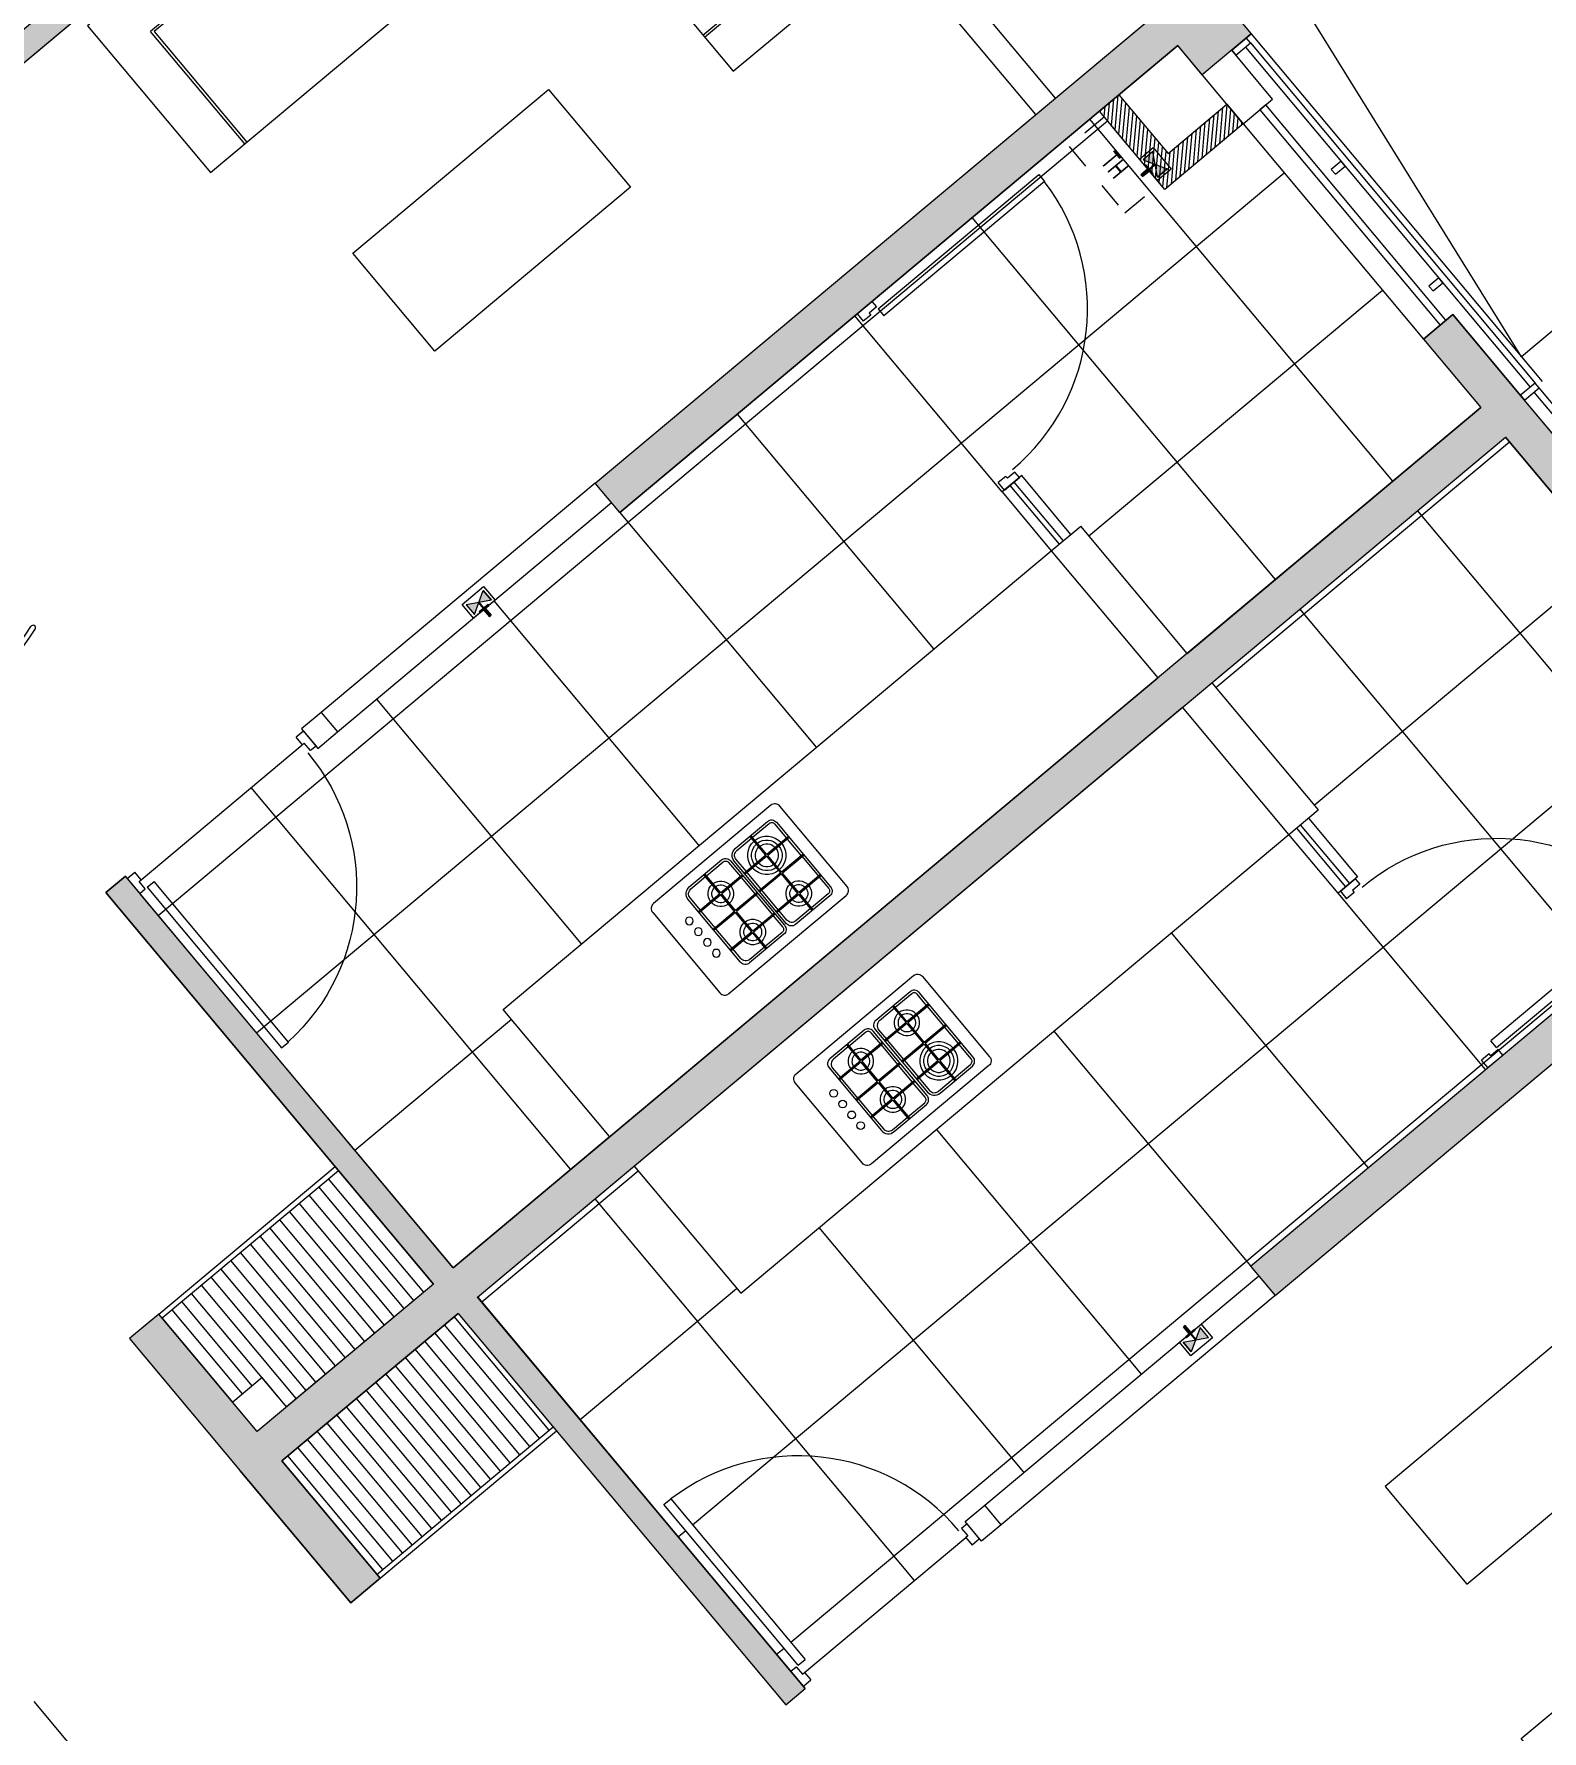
# Model space of a CAD drawing. Header units: millimetres. Extents: x 2471 to 2909, y 1327 to 1568.
# Drawn here: x 2645.33 to 2651.24, y 1367.72 to 1374.37 of the extents above; entities that cross this region are included whole.
import ezdxf
from ezdxf.enums import TextEntityAlignment as Align

# ---------------------------------------------------------------- set-up
doc = ezdxf.new("R2010")
doc.units = ezdxf.units.MM
doc.set_wipeout_variables(frame=1)
for name, pattern in [('CONTINUA', [0]), ('HIDDEN', [0.375, 0.25, -0.125]), ('HIDDEN2', [0.1875, 0.125, -0.0625])]:
    doc.linetypes.add(name, pattern=pattern)
doc.layers.get('0').update_dxf_attribs({"color": 251, "lineweight": 9})
for name, color, linetype, lineweight in [('A-BARANDAS', 251, 'Continuous', 13), ('A-MOBILIARIO', 251, 'Continuous', 13), ('A-MURO BAJO', 251, 'Continuous', 13), ('A-MUROS', 251, 'Continuous', 13), ('A-PLACAS', 251, 'Continuous', 13), ('A-PROYECCIONES', 251, 'HIDDEN', 13), ('A-PUERTAS', 251, 'Continuous', 13), ('A-VIDRIOS', 251, 'Continuous', 13), ('A_50_TextoIndicaciones', 251, 'Continuous', 13), ('CELOSIA', 251, 'Continuous', 13), ('CLOSET', 251, 'Continuous', 13), ('DLP_EQUIPAMIENTO', 251, 'Continuous', 13), ('Gas', 251, 'G_Larga', 13), ('HATCH', 251, 'Continuous', 13)]:
    doc.layers.add(name, color=color, linetype=linetype, lineweight=lineweight)
doc.styles.add('AREAS', font='ARIALN.TTF', dxfattribs={"width": 0.8})
doc.styles.get("Standard").update_dxf_attribs({"font": 'arial.ttf'})
doc.linetypes.add('G_Larga', pattern='A,2,-0.01,["G",Standard,S=0.1,R=0,X=0,Y=-0.05],-0.1', length=2.11)

# ---------------------------------------------------------------- blocks, each defined once
blk = doc.blocks.new('CERCO_TORRE-A_01_PISO-2')
at = {"layer": 'A-MUROS', "color": 3}
blk.add_lwpolyline([(-3.6856, 27.6), (-0.2773, 27.6), (-0.3289, 16), (-0.0789, 16), (-0.0836, 14.95), (-2.0856, 14.95)], dxfattribs=at)
at = {"layer": 'A-PROYECCIONES', "linetype": 'Continuous', "ltscale": 0.5}
blk.add_line((-2.0856, 14.95), (-0.2773, 27.6), dxfattribs=at)
blk = doc.blocks.new('ESTRUCTURAS_PISO-1')
at = {"layer": 'HATCH'}
h = blk.add_hatch(color=256, dxfattribs=at)
h.dxf.hatch_style = 1
h.paths.add_polyline_path([(0.15, 19.45), (0.15, 14.6), (0, 14.6), (0, 19.45)])
h.paths.add_polyline_path([(0.15, 25.95), (-5.75, 25.95), (-5.75, 24.9), (-5.6, 24.9), (-5.6, 25.8), (0, 25.8), (0, 20.55), (-1.4, 20.55), (-1.4, 20.45), (0, 20.45), (0, 19.5), (1.8, 19.5), (1.8, 20.15), (1.7, 20.15), (1.7, 19.65), (0.15, 19.65)])
h.paths.add_polyline_path([(-2.4, 21.4), (-2.3, 21.4), (-2.3, 23.1), (-5.75, 23.1), (-5.75, 21.8), (-5.65, 21.8), (-5.65, 23), (-2.4, 23)], flags=17)
h.paths.add_polyline_path([(-5.75, 20.45), (-2.3, 20.45), (-2.3, 20.6), (-5.75, 20.6)], flags=17)
h.paths.add_polyline_path([(-6.25, 17.5), (-6.25, 17.75), (-5, 17.75), (-5, 17.5)])
h.paths.add_polyline_path([(1.15, 15.1), (1.05, 15.1), (1.05, 13.1), (0.15, 13.1), (0.15, 13.7), (0, 13.7), (0, 13.025), (0, 12.35), (0.15, 12.35), (0.15, 12.95), (1.05, 12.95), (1.05, 10.95), (1.15, 10.95), (1.15, 12.95), (6.4, 12.95), (6.4, 12.6), (6.55, 12.6), (6.55, 13.025), (6.55, 13.45), (6.4, 13.45), (6.4, 13.1), (1.15, 13.1)])
h.paths.add_polyline_path([(0.15, 6.5), (0.15, 11.45), (0, 11.45), (0, 6.6), (-1.45, 6.6), (-1.45, 7.05), (-4.1, 7.05), (-4.1, 6.9), (-1.6, 6.9), (-1.6, 6.45), (0, 6.45), (0, 1.15), (-0.9, 1.15), (-0.9, 1), (0, 1), (0, 0), (4.6, 0), (4.6, 0.15), (0.15, 0.15), (0.15, 6.35), (1.8, 6.35), (1.8, 6.5)])
h.paths.add_polyline_path([(2.7, 5.55), (6.15, 5.55), (6.15, 5.65), (2.7, 5.65)])
h.paths.add_polyline_path([(2.7, 6.45), (2.8, 6.45), (2.8, 8.15), (6.05, 8.15), (6.05, 6.85), (6.15, 6.85), (6.15, 8.25), (2.7, 8.25)])
h.paths.add_polyline_path([(2.8, 3.05), (6.05, 3.05), (6.05, 4.35), (6.15, 4.35), (6.15, 2.9), (2.7, 2.9), (2.7, 4.75), (2.8, 4.75)])
h.paths.add_polyline_path([(-8.4, 9.4), (-8.4, 9.3), (-6.65, 9.3), (-6.65, 8.4), (-7.25, 8.4), (-7.25, 8.25), (-6.5, 8.25), (-6.5, 15.55), (-4, 15.55), (-4, 8.25), (-1.9, 8.25), (-1.9, 8.4), (-3.85, 8.4), (-3.85, 12.1), (-1.2, 12.1), (-1.2, 12.25), (-3.85, 12.25), (-3.85, 13.85), (-1.2, 13.85), (-1.2, 14), (-3.85, 14), (-3.85, 15.7), (-6.65, 15.7), (-6.65, 9.4)])
h.paths.add_polyline_path([(-10.9, 0.4), (-10.75, 0.4), (-10.75, 3.5), (-10.6, 3.5), (-10.6, 0.2), (-10.9, 0.2)])
h.paths.add_polyline_path([(-6.15, 5.25), (-6.3, 5.25), (-6.3, 6.9), (-11.1, 6.9), (-11.1, 7.05), (-4.75, 7.05), (-4.75, 6.9), (-6.15, 6.9)])
h.paths.add_polyline_path([(-12, 6.9), (-12.6, 6.9), (-12.6, 6), (-10.6, 6), (-10.6, 5.9), (-12.6, 5.9), (-12.6, 0.4), (-12.45, 0.4), (-12.45, 0.2), (-12.6, 0.2), (-12.75, 0.2), (-12.75, 6.9), (-14.95, 6.9), (-14.95, 7.05), (-12.6, 7.05), (-12, 7.05)])
h.paths.add_polyline_path([(-6.2, 4.25), (-7.8, 4.25), (-7.8, 0.8), (-6.6, 0.8), (-6.6, 0.7), (-7.9, 0.7), (-7.9, 4.35), (-6.2, 4.35)])
h.paths.add_polyline_path([(-5.3, 4.35), (-5.3, 0.7), (-5.4, 0.7), (-5.4, 4.35)])
h.paths.add_polyline_path([(-2.8, 4.25), (-4.5, 4.25), (-4.5, 4.35), (-2.7, 4.35), (-2.7, 0.7), (-4.1, 0.7), (-4.1, 0.8), (-2.8, 0.8)])
h.paths.add_polyline_path([(-8.1, 14.9), (-8.4, 14.9), (-8.4, 11.8), (-8.25, 11.8), (-8.25, 14.7), (-8.1, 14.7)])
h.paths.add_polyline_path([(-16.3, 11.05), (-14.6, 11.05), (-14.6, 10.95), (-16.4, 10.95), (-16.4, 14.4), (-15, 14.4), (-15, 14.3), (-16.3, 14.3)])
h.paths.add_polyline_path([(-12.8, 10.05), (-12.8, 8.4), (-8.15, 8.4), (-8.15, 8.25), (-14.35, 8.25), (-14.35, 8.4), (-12.95, 8.4), (-12.95, 10.05)])
h.paths.add_polyline_path([(-13.7, 10.95), (-13.7, 14.4), (-13.8, 14.4), (-13.8, 10.95)])
h.paths.add_polyline_path([(-19.1, 8.4), (-19.1, 13.15), (-18.2, 13.15), (-18.2, 13.3), (-19.25, 13.3), (-19.25, 8.25), (-15, 8.25), (-15, 8.4)])
h.paths.add_polyline_path([(-11.2, 11.05), (-11.2, 14.3), (-12.45, 14.3), (-12.45, 14.4), (-11.1, 14.4), (-11.1, 10.95), (-12.9, 10.95), (-12.9, 11.05)])
h.paths.add_polyline_path([(-19.1, 0.85), (-17.8, 0.85), (-17.8, 0.7), (-19.25, 0.7), (-19.25, 7.05), (-17.65, 7.05), (-17.65, 6.9), (-19.1, 6.9), (-19.1, 4.6), (-16.9, 4.6), (-16.9, 4.5), (-19.1, 4.5)])
h.paths.add_polyline_path([(-16, 0.7), (-15.85, 0.7), (-15.85, 4.5), (-16, 4.5)])
h.paths.add_polyline_path([(-23.7117, 4.695), (-26.8328, 2.5272), (-26.7757, 2.4451), (-23.6547, 4.6128)])
h.paths.add_polyline_path([(-26.5244, 11.8122), (-27.6653, 13.4548), (-27.5421, 13.5404), (-26.4012, 11.8978), (-25.7851, 12.3256), (-25.3573, 11.7096), (-25.4805, 11.6241), (-25.8228, 12.1169), (-26.562, 11.6034), (-25.4211, 9.9608), (-25.5032, 9.9037), (-26.6441, 11.5464), (-30.8739, 8.6085), (-30.6743, 8.321), (-30.7975, 8.2355), (-31.2824, 8.9336), (-31.1592, 9.0192), (-30.9595, 8.7317)])
h.paths.add_polyline_path([(-22.35, 2.3), (-22.95, 2.3), (-22.95, 2.3712), (-23.7733, 3.5565), (-23.1983, 3.9558), (-23.1413, 3.8737), (-23.6341, 3.5314), (-22.8483, 2.4), (-22.25, 2.4), (-22.25, 0.2), (-22.95, 0.2), (-22.95, 0.3), (-22.35, 0.3)])
h.paths.add_polyline_path([(-25.968, 1.5451), (-26.0912, 1.4595), (-25.2164, 0.2), (-24.15, 0.2), (-24.15, 0.35), (-25.1379, 0.35)])
h.paths.add_polyline_path([(-24.2502, 5.295), (-25.22, 6.6912), (-28.1768, 4.6376), (-27.4352, 3.5699), (-27.5173, 3.5128), (-28.316, 4.6627), (-25.1949, 6.8304), (-24.1681, 5.352)])
h.paths.add_polyline_path([(-19.4, 0.7), (-20.45, 0.7), (-20.45, 0.85), (-19.55, 0.85), (-19.55, 6.9), (-20.8, 6.9), (-20.8, 7.05), (-19.4, 7.05)])
h.paths.add_polyline_path([(-24.9671, 10.8849), (-23.1416, 8.2566), (-24.4558, 7.3438), (-24.3987, 7.2617), (-23.2488, 8.0604), (-22.4428, 6.9), (-21.2, 6.9), (-21.2, 7.05), (-22.3644, 7.05), (-23.0971, 8.1049), (-22.9328, 8.219), (-24.8439, 10.9704)])
h.paths.add_polyline_path([(-29.6365, 12.0857), (-29.5509, 11.9625), (-32.0149, 10.2512), (-31.9293, 10.128), (-32.1346, 9.9854), (-32.3058, 10.2318)])
h.paths.add_polyline_path([(-36.7796, 20.0913), (-32.9194, 22.7724), (-33.0049, 22.8956), (-36.9884, 20.1289), (-36.3894, 19.2665), (-36.2662, 19.3521)])
h.paths.add_polyline_path([(-33.4575, 18.9895), (-32.4877, 17.5933), (-32.4056, 17.6503), (-33.4324, 19.1287), (-36.4303, 17.0465), (-35.6316, 15.8967), (-35.5495, 15.9537), (-36.2911, 17.0214)])
h.paths.add_polyline_path([(-31.9492, 16.9933), (-34.9471, 14.9111), (-34.89, 14.8289), (-31.8922, 16.9111)])
h.paths.add_polyline_path([(-33.4103, 12.8737), (-34.1233, 13.9004), (-34.2055, 13.8434), (-33.4354, 12.7346), (-30.4375, 14.8167), (-31.4358, 16.2541), (-31.518, 16.197), (-30.5767, 14.8418)])
h.paths.add_polyline_path([(-26.3945, 13.7287), (-26.5177, 13.6432), (-29.2559, 17.5855), (-29.1327, 17.6711)])
h.paths.add_polyline_path([(6.4, 14.95), (3.55, 14.95), (3.55, 15.1), (6.65, 15.1), (6.65, 14.8), (6.4, 14.8)])
h.paths.add_polyline_path([(2.7, 20.4), (6.15, 20.4), (6.15, 20.5), (2.7, 20.5)])
h.paths.add_polyline_path([(6.15, 17.8), (6.15, 19.2), (6.05, 19.2), (6.05, 17.9), (2.8, 17.9), (2.8, 19.6), (2.7, 19.6), (2.7, 17.8)])
h.paths.add_polyline_path([(5.05, 25.95), (0.2, 25.95), (0.2, 25.8), (4.9, 25.8), (4.9, 24.9), (5.05, 24.9)])
h.paths.add_polyline_path([(2.7, 23.1), (2.7, 21.3), (2.8, 21.3), (2.8, 23), (6.05, 23), (6.05, 21.7), (6.15, 21.7), (6.15, 23.1)])
h.paths.add_polyline_path([(-23.7523, 12.6418), (-22.0124, 10.1367), (-22.5463, 9.7659), (-22.6318, 9.8892), (-22.2212, 10.1744), (-23.8755, 12.5562), (-24.2862, 12.271), (-25.7123, 14.3243), (-25.5891, 14.4099), (-24.2485, 12.4797), (-23.2219, 13.1928), (-24.5054, 15.0408), (-24.9161, 14.7556), (-24.9731, 14.8377), (-24.4393, 15.2085), (-23.0987, 13.2784), (-18.7867, 16.2733), (-18.8723, 16.3965), (-18.708, 16.5106), (-18.5369, 16.2642)])
h.paths.add_polyline_path([(-20.0417, 18.0802), (-19.9562, 17.957), (-19.7919, 18.0711), (-19.963, 18.3175), (-22.4681, 16.5776), (-22.3825, 16.4544)])
h.paths.add_polyline_path([(-29.1612, 17.7122), (-30.6396, 16.6853), (-30.7252, 16.8085), (-29.37, 17.7498), (-32.9639, 22.9242), (-27.5431, 26.6892), (-26.8015, 25.6215), (-26.9247, 25.5359), (-27.5807, 26.4804), (-32.7551, 22.8865), (-29.8457, 18.6978), (-28.4906, 19.639), (-28.4335, 19.5569), (-29.7887, 18.6156)])
h.paths.add_polyline_path([(-27.4947, 19.7828), (-27.4376, 19.7007), (-24.5219, 21.7258), (-24.579, 21.808)])
h.paths.add_polyline_path([(-27.8689, 20.4969), (-27.951, 20.4399), (-28.9779, 21.9183), (-25.7747, 24.1431), (-25.7176, 24.0609), (-26.0051, 23.8613), (-25.2635, 22.7936), (-25.3456, 22.7365), (-26.0872, 23.8042), (-28.8387, 21.8932)])
h.paths.add_polyline_path([(-26.9812, 19.0436), (-26.0115, 17.6474), (-23.0958, 19.6725), (-23.8374, 20.7402), (-23.9195, 20.6832), (-23.2349, 19.6976), (-25.9864, 17.7866), (-26.8991, 19.1007)])
h.paths.add_polyline_path([(6.4, 11.25), (6.4, 11.1), (3.55, 11.1), (3.55, 10.95), (6.65, 10.95), (6.65, 11.25)])
edge = h.paths.add_edge_path()
edge.add_line((-29.9383, 6.8232), (-27.4744, 8.5346))
edge.add_line((-27.4744, 8.5346), (-27.5599, 8.6578))
edge.add_line((-27.5599, 8.6578), (-29.8186, 7.089))
edge.add_line((-29.8186, 7.089), (-29.9041, 7.2122))
edge.add_line((-29.9041, 7.2122), (-30.1095, 7.0696))
edge.add_line((-30.1095, 7.0696), (-29.9383, 6.8232))
edge = h.paths.add_edge_path(flags=17)
edge.add_line((-6.65, 15.7), (-6.25, 15.7))
h.paths.add_polyline_path([(-1.45, 15.4), (-1.45, 16.25), (-1.2, 16.25), (-1.2, 15.4)])
h.paths.add_polyline_path([(-2.6, 17.5), (-2.6, 17.75), (-1.5, 17.75), (-1.5, 17.5)])
h.paths.add_polyline_path([(-17.35, 7.05), (-15.85, 7.05), (-15.85, 6.9), (-17.35, 6.9)])
at = {"layer": 'A-PLACAS'}
for p, q in [((3.55, 11.1, 0), (6.4, 11.1, 0)), ((3.55, 11.1, 0), (3.55, 10.95, 0)), ((3.55, 10.95, 0), (6.65, 10.95, 0))]:
    blk.add_line(p, q, dxfattribs=at)
at = {"layer": 'A-PLACAS', "elevation": 0}
blk.add_lwpolyline([(6.15, 17.8), (6.15, 19.2), (6.05, 19.2), (6.05, 17.9), (2.8, 17.9), (2.8, 19.6), (2.7, 19.6), (2.7, 17.8)], close=True, dxfattribs=at)
blk.add_lwpolyline([(1.15, 15.1), (1.05, 15.1), (1.05, 13.1), (0.15, 13.1), (0.15, 13.7), (0, 13.7), (0, 13.025), (0, 12.35), (0.15, 12.35), (0.15, 12.95), (1.05, 12.95), (1.05, 10.95), (1.15, 10.95), (1.15, 12.95), (6.4, 12.95), (6.4, 12.6), (6.55, 12.6), (6.55, 13.025), (6.55, 13.45), (6.4, 13.45), (6.4, 13.1), (1.15, 13.1), (1.15, 15.1)], dxfattribs=at)
at = {"layer": 'A-PLACAS'}
blk.add_lwpolyline([(6.4, 14.95), (3.55, 14.95), (3.55, 15.1), (6.65, 15.1), (6.65, 14.8), (6.4, 14.8)], close=True, dxfattribs=at)
blk = doc.blocks.new('A$C63D03590')
at = {"layer": 'Gas', "linetype": 'Continuous', "lineweight": 0, "true_color": 0xa87e00}
for points in [[(0.007, -0.059), (0.007, 0), (-0.008, 0), (-0.008, -0.059)], [(0.073, -0.073), (0.073, -0.157), (-0.073, -0.073), (-0.073, -0.157)], [(0.037, -0.059), (-0.038, -0.059), (-0.038, -0.066), (0.037, -0.066)]]:
    blk.add_hatch(color=44, dxfattribs=at).paths.add_polyline_path(points)
at = {"color": 44, "true_color": 0xa87e00}
for p, q in [((0.007, 0), (-0.008, 0)), ((-0.008, -0.059), (-0.008, 0)), ((0.007, -0.059), (0.007, 0)), ((-0.073, -0.073), (-0.073, -0.157)), ((0.073, -0.073), (-0.073, -0.157)), ((-0.073, -0.073), (0.073, -0.157)), ((-0.038, -0.059), (0.037, -0.059)), ((-0.038, -0.066), (-0.038, -0.059)), ((-0.038, -0.066), (0.037, -0.066)), ((0, -0.115), (0, -0.066)), ((0.037, -0.066), (0.037, -0.059)), ((0.073, -0.157), (0.073, -0.073))]:
    blk.add_line(p, q, dxfattribs=at)
at = {"color": 44, "linetype": 'CONTINUA', "lineweight": 30, "ltscale": 10, "true_color": 0xa87e00}
blk.add_line((0, -0.115), (0, -0.066), dxfattribs=at)
at = {"color": 44, "linetype": 'CONTINUA', "lineweight": 20, "ltscale": 10, "true_color": 0xa87e00}
for points in [[(-0.038, -0.059), (-0.038, -0.066), (0.037, -0.066), (0.037, -0.059), (0.007, -0.059), (0.007, 0), (-0.008, 0), (-0.008, -0.059), (-0.038, -0.059)], [(-0.073, -0.073), (0.073, -0.157), (0.073, -0.073), (-0.073, -0.157), (-0.073, -0.073)]]:
    blk.add_lwpolyline(points, dxfattribs=at)
at = {"color": 44, "linetype": 'CONTINUA', "lineweight": 20, "true_color": 0xa87e00}
blk.add_lwpolyline([(0.037, -0.059), (-0.038, -0.059), (-0.038, -0.066), (0.037, -0.066)], close=True, dxfattribs=at)
blk = doc.blocks.new('A$C2A08204E')
for p, q in [((0, 0), (0, 1.76)), ((0, 1.76), (2.575, 1.76)), ((2.575, 1.76), (2.575, 1.01)), ((0.175, 0.175), (0.175, 1.585)), ((0.175, 1.585), (2.4, 1.585)), ((0.185, 1.575), (0.75, 1.575)), ((0.185, 1.01), (0.185, 1.575)), ((0.75, 1.01), (0.75, 1.575)), ((0.76, 1.575), (1.565, 1.575)), ((0.76, 1.01), (0.76, 1.575)), ((1.565, 1.575), (1.565, 1.01)), ((1.585, 1.575), (2.39, 1.575)), ((1.585, 1.01), (1.585, 1.575)), ((2.39, 1.575), (2.39, 1.01)), ((2.4, 1.01), (2.4, 1.585)), ((0.185, 1.01), (0.75, 1.01)), ((0.185, 0.185), (0.185, 1)), ((0.75, 1), (0.185, 1)), ((0.75, 1), (0.75, 0)), ((2.575, 1.01), (0.76, 1.01)), ((0.75, 0.175), (0.175, 0.175)), ((0.75, 0.185), (0.185, 0.185)), ((0.75, 0), (0, 0))]:
    blk.add_line(p, q)
blk = doc.blocks.new('A$C22310A6C')
blk.add_wipeout([(0.0073, 0.4527), (0.0103, 0.4552), (0.0146, 0.4577), (0.022, 0.4598), (0.0299, 0.46), (0.625, 0.46), (0.6347, 0.458), (0.6427, 0.4527), (0.6427, 0.4527), (0.6464, 0.4478), (0.6484, 0.4437), (0.65, 0.4388), (0.65, 0.025), (0.6498, 0.0222), (0.6496, 0.0203), (0.6493, 0.019), (0.6488, 0.0173), (0.6484, 0.0163), (0.6481, 0.0153), (0.6475, 0.0141), (0.6466, 0.0125), (0.6462, 0.0117), (0.6456, 0.0109), (0.6449, 0.0099), (0.6435, 0.0082), (0.6427, 0.0073), (0.6415, 0.0062), (0.6402, 0.0051), (0.6392, 0.0044), (0.6377, 0.0035), (0.6361, 0.0026), (0.6343, 0.0018), (0.6288, 0.0003), (0.625, 0), (0.025, 0), (0.022, 0.0002), (0.0189, 0.0007), (0.0168, 0.0014), (0.0146, 0.0023), (0.0134, 0.0029), (0.0117, 0.0038), (0.0095, 0.0054), (0.0073, 0.0073), (0.0062, 0.0085), (0.0046, 0.0105), (0.0027, 0.0136), (0.0013, 0.0169), (0.0007, 0.0189), (0, 0.0242), (0, 0.0271), (0, 0.435), (0.0005, 0.4398), (0.0022, 0.4452), (0.0038, 0.4482), (0.0051, 0.4502)])
at = {"lineweight": 5}
for points in [[(0.625, 0), (0.025, 0, -0.414214), (0, 0.025), (0, 0.435, -0.414214), (0.025, 0.46), (0.625, 0.46, -0.414214), (0.65, 0.435), (0.65, 0.025, -0.414214)], [(0.1743, 0.04), (0.3393, 0.04, 0.414214), (0.3643, 0.065), (0.3643, 0.395, 0.414214), (0.3393, 0.42), (0.1643, 0.42, 0.414214), (0.1393, 0.395), (0.1393, 0.075, 0.414214)], [(0.4093, 0.04), (0.5743, 0.04, 0.414214), (0.5993, 0.065), (0.5993, 0.395, 0.414214), (0.5743, 0.42), (0.3993, 0.42, 0.414214), (0.3743, 0.395), (0.3743, 0.075, 0.414214)]]:
    blk.add_lwpolyline(points, format="xyb", close=True, dxfattribs=at)
for points in [[(0.2493, 0.41), (0.1743, 0.41, 0.414214), (0.1493, 0.385), (0.1493, 0.3375)], [(0.3543, 0.3375), (0.3543, 0.395, 0.414214), (0.3393, 0.41), (0.2543, 0.41)], [(0.4843, 0.41), (0.4093, 0.41, 0.414214), (0.3843, 0.385), (0.3843, 0.3375)], [(0.5893, 0.3375), (0.5893, 0.395, 0.414214), (0.5743, 0.41), (0.4893, 0.41)], [(0.1493, 0.1375), (0.1493, 0.075, 0.414214), (0.1743, 0.05), (0.2493, 0.05)], [(0.2543, 0.05), (0.3393, 0.05, 0.414214), (0.3543, 0.065), (0.3543, 0.1375)], [(0.3843, 0.1375), (0.3843, 0.075, 0.414214), (0.4093, 0.05), (0.4843, 0.05)], [(0.4893, 0.05), (0.5743, 0.05, 0.414214), (0.5893, 0.065), (0.5893, 0.1375)]]:
    blk.add_lwpolyline(points, format="xyb", dxfattribs=at)
for points in [[(0.2493, 0.41), (0.1743, 0.41)], [(0.2493, 0.42), (0.2493, 0.3375)], [(0.2543, 0.42), (0.2543, 0.3375)], [(0.4843, 0.41), (0.4093, 0.41)], [(0.4843, 0.42), (0.4843, 0.3375)], [(0.4893, 0.42), (0.4893, 0.3375)], [(0.2493, 0.3375), (0.1393, 0.3375)], [(0.2493, 0.3325), (0.1393, 0.3325)], [(0.1493, 0.3325), (0.1493, 0.2325)], [(0.2493, 0.3325), (0.2493, 0.2325)], [(0.3643, 0.3375), (0.2543, 0.3375)], [(0.2543, 0.3325), (0.2543, 0.2325)], [(0.3643, 0.3325), (0.2543, 0.3325)], [(0.3543, 0.2325), (0.3543, 0.3325)], [(0.4843, 0.3375), (0.3743, 0.3375)], [(0.4843, 0.3325), (0.3743, 0.3325)], [(0.3843, 0.3325), (0.3843, 0.2325)], [(0.4843, 0.3325), (0.4843, 0.2325)], [(0.5993, 0.3375), (0.4893, 0.3375)], [(0.4893, 0.3325), (0.4893, 0.2325)], [(0.5993, 0.3325), (0.4893, 0.3325)], [(0.5893, 0.2325), (0.5893, 0.3325)], [(0.2493, 0.2325), (0.1393, 0.2325)], [(0.2493, 0.2275), (0.1393, 0.2275)], [(0.1493, 0.2275), (0.1493, 0.1425)], [(0.2493, 0.2275), (0.2493, 0.1425)], [(0.3643, 0.2325), (0.2543, 0.2325)], [(0.2543, 0.2275), (0.2543, 0.1425)], [(0.3643, 0.2275), (0.2543, 0.2275)], [(0.3543, 0.1425), (0.3543, 0.2275)], [(0.4843, 0.2325), (0.3743, 0.2325)], [(0.4843, 0.2275), (0.3743, 0.2275)], [(0.3843, 0.2275), (0.3843, 0.1425)], [(0.4843, 0.2275), (0.4843, 0.1425)], [(0.5993, 0.2325), (0.4893, 0.2325)], [(0.4893, 0.2275), (0.4893, 0.1425)], [(0.5993, 0.2275), (0.4893, 0.2275)], [(0.5893, 0.1425), (0.5893, 0.2275)], [(0.2493, 0.1425), (0.1393, 0.1425)], [(0.2493, 0.1375), (0.1393, 0.1375)], [(0.2493, 0.1375), (0.2493, 0.1275)], [(0.2493, 0.1375), (0.2493, 0.04)], [(0.3643, 0.1425), (0.2543, 0.1425)], [(0.2543, 0.1375), (0.2543, 0.1275)], [(0.2543, 0.1375), (0.2543, 0.04)], [(0.3643, 0.1375), (0.2543, 0.1375)], [(0.4843, 0.1425), (0.3743, 0.1425)], [(0.4843, 0.1375), (0.3743, 0.1375)], [(0.4843, 0.1375), (0.4843, 0.1275)], [(0.4843, 0.1375), (0.4843, 0.04)], [(0.5993, 0.1425), (0.4893, 0.1425)], [(0.4893, 0.1375), (0.4893, 0.1275)], [(0.4893, 0.1375), (0.4893, 0.04)], [(0.5993, 0.1375), (0.4893, 0.1375)]]:
    blk.add_lwpolyline(points, dxfattribs=at)
for centre in [(0.0892, 0.3071), (0.0892, 0.2521), (0.0892, 0.1971), (0.0892, 0.1421)]:
    blk.add_circle(centre, 0.015, dxfattribs=at)
for centre, radius, start, end in [((0.2518, 0.335), 0.05, 92.86598, 177.13402), ((0.2518, 0.335), 0.05, 182.86598, 267.13402), ((0.2518, 0.335), 0.035, 94.09604, 175.90396), ((0.2518, 0.335), 0.035, 184.09604, 265.90396), ((0.2518, 0.335), 0.05, 2.86598, 87.13402), ((0.2518, 0.335), 0.035, 4.09604, 85.90396), ((0.2518, 0.335), 0.05, 272.86598, 357.13402), ((0.2518, 0.335), 0.035, 274.09604, 355.90396), ((0.4868, 0.335), 0.05, 92.86598, 177.13402), ((0.4868, 0.335), 0.05, 182.86598, 267.13402), ((0.4868, 0.335), 0.035, 94.09604, 175.90396), ((0.4868, 0.335), 0.035, 184.09604, 265.90396), ((0.4868, 0.335), 0.05, 2.86598, 87.13402), ((0.4868, 0.335), 0.035, 4.09604, 85.90396), ((0.4868, 0.335), 0.05, 272.86598, 357.13402), ((0.4868, 0.335), 0.035, 274.09604, 355.90396), ((0.4868, 0.14), 0.075, 91.91021, 178.08979), ((0.4868, 0.14), 0.06, 92.38802, 177.61198), ((0.4868, 0.14), 0.075, 1.91021, 88.08979), ((0.4868, 0.14), 0.06, 2.38802, 87.61198), ((0.2518, 0.14), 0.05, 92.86598, 177.13402), ((0.2518, 0.14), 0.05, 182.86598, 267.13402), ((0.2518, 0.14), 0.035, 94.09604, 175.90396), ((0.2518, 0.14), 0.035, 184.09604, 265.90396), ((0.2518, 0.14), 0.05, 2.86598, 87.13402), ((0.2518, 0.14), 0.035, 4.09604, 85.90396), ((0.2518, 0.14), 0.05, 272.86598, 357.13402), ((0.2518, 0.14), 0.035, 274.09604, 355.90396), ((0.4868, 0.14), 0.075, 181.91021, 268.08979), ((0.4868, 0.14), 0.06, 182.38802, 267.61198), ((0.4868, 0.14), 0.045, 93.18474, 176.81526), ((0.4868, 0.14), 0.045, 183.18474, 266.81526), ((0.4868, 0.14), 0.045, 3.18474, 86.81526), ((0.4868, 0.14), 0.075, 271.91021, 358.08979), ((0.4868, 0.14), 0.06, 272.38802, 357.61198), ((0.4868, 0.14), 0.045, 273.18474, 356.81526)]:
    blk.add_arc(centre, radius, start, end, dxfattribs=at)
blk = doc.blocks.new('A$C443818C8')
at = {"layer": 'A-PUERTAS'}
for p, q in [((0.038, 0.0762), (0.038, 0.8962)), ((0.038, 0.8962), (0.073, 0.8962)), ((0.073, 0.8962), (0.073, 0.0762)), ((0.038, 0.0762), (0.073, 0.0762))]:
    blk.add_line(p, q, dxfattribs=at)
at = {"layer": 'A-PUERTAS', "linetype": 'Continuous'}
for p, q in [((0, 0), (0, 0.0762)), ((0, 0.0762), (0.028, 0.0762)), ((0.028, 0.0762), (0.028, 0.0382)), ((0.9, 0.0762), (0.872, 0.0762)), ((0.872, 0.0762), (0.872, 0.0382)), ((0.9, 0), (0.9, 0.0762)), ((0.028, 0.0382), (0.038, 0.0382)), ((0.038, 0.0382), (0.038, 0)), ((0.862, 0.0382), (0.862, 0)), ((0.872, 0.0382), (0.862, 0.0382)), ((0, 0), (0.038, 0)), ((0.9, 0), (0.862, 0))]:
    blk.add_line(p, q, dxfattribs=at)
at = {"layer": 'A-PUERTAS', "color": 7, "linetype": 'Continuous'}
blk.add_arc((0.038, 0.0762), 0.82, 0, 87.55371, dxfattribs=at)
blk = doc.blocks.new('A$C72FD42DB')
for p, q in [((0.3255, 1.41), (1.3255, 1.41)), ((0.3255, 0), (0.3255, 1.41)), ((1.3255, 0), (1.3255, 1.41)), ((0.0573, 1.3564), (0.0573, 1.3564)), ((1.5937, 1.3564), (1.5937, 1.3564)), ((0.0977, 0.8097), (0.0977, 1.3097)), ((0.0977, 1.3097), (0.3255, 1.3097)), ((1.5532, 1.3097), (1.3255, 1.3097)), ((1.5532, 0.8097), (1.5532, 1.3097)), ((0.0286, 1.1974), (0.0977, 1.1974)), ((1.6224, 1.1974), (1.5532, 1.1974)), ((0.0286, 1.1724), (0.0977, 1.1724)), ((1.6224, 1.1724), (1.5532, 1.1724)), ((0.0286, 0.947), (0.0977, 0.947)), ((1.6224, 0.947), (1.5532, 0.947)), ((0.0286, 0.922), (0.0977, 0.922)), ((1.6224, 0.922), (1.5532, 0.922)), ((0.3255, 0.8097), (0.0977, 0.8097)), ((1.3255, 0.8097), (1.5532, 0.8097)), ((0.0573, 0.7629), (0.0573, 0.7629)), ((1.5937, 0.7629), (1.5937, 0.7629)), ((0.0573, 0.6471), (0.0573, 0.6471)), ((0.0977, 0.6003), (0.0977, 0.1003)), ((0.3255, 0.6003), (0.0977, 0.6003)), ((1.3255, 0.6003), (1.5532, 0.6003)), ((1.5532, 0.6003), (1.5532, 0.1003)), ((1.5937, 0.6471), (1.5937, 0.6471)), ((0.0286, 0.488), (0.0977, 0.488)), ((1.6224, 0.488), (1.5532, 0.488)), ((0.0286, 0.463), (0.0977, 0.463)), ((1.6224, 0.463), (1.5532, 0.463)), ((0.0286, 0.2376), (0.0977, 0.2376)), ((0.0286, 0.2126), (0.0977, 0.2126)), ((1.6224, 0.2376), (1.5532, 0.2376)), ((1.6224, 0.2126), (1.5532, 0.2126)), ((0.0977, 0.1003), (0.3255, 0.1003)), ((1.5532, 0.1003), (1.3255, 0.1003)), ((0.0573, 0.0536), (0.0573, 0.0536)), ((1.5937, 0.0536), (1.5937, 0.0536)), ((0.3255, 0), (1.3255, 0))]:
    blk.add_line(p, q)
for centre, radius, start, end in [((0.9298, 1.0597), 0.9317, 161.83805, 198.16195), ((0.9298, 1.0597), 0.9117, 161.83805, 198.16195), ((0.054, 1.347), 0.01, 71.2164, 161.83805), ((0.054, 1.347), 0.01, 341.83805, 71.2164), ((1.5969, 1.347), 0.01, 108.7836, 198.16195), ((0.7212, 1.0597), 0.9117, 341.83805, 18.16195), ((1.5969, 1.347), 0.01, 18.16195, 108.7836), ((0.7212, 1.0597), 0.9317, 341.83805, 18.16195), ((0.1977, 1.2097), 0.1, 90, 180), ((1.4532, 1.2097), 0.1, 0, 90), ((0.1977, 0.9097), 0.1, 180, 270), ((1.4532, 0.9097), 0.1, 270, 0), ((0.054, 0.7724), 0.01, 198.16195, 288.7836), ((0.054, 0.7724), 0.01, 288.7836, 18.16195), ((1.5969, 0.7724), 0.01, 161.83805, 251.2164), ((1.5969, 0.7724), 0.01, 251.2164, 341.83805), ((0.9298, 0.3503), 0.9317, 161.83805, 198.16195), ((0.9298, 0.3503), 0.9117, 161.83805, 198.16195), ((0.054, 0.6376), 0.01, 71.2164, 161.83805), ((0.054, 0.6376), 0.01, 341.83805, 71.2164), ((0.1977, 0.5003), 0.1, 90, 180), ((1.4532, 0.5003), 0.1, 0, 90), ((1.5969, 0.6376), 0.01, 108.7836, 198.16195), ((0.7212, 0.3503), 0.9117, 341.83805, 18.16195), ((1.5969, 0.6376), 0.01, 18.16195, 108.7836), ((0.7212, 0.3503), 0.9317, 341.83805, 18.16195), ((0.1977, 0.2003), 0.1, 180, 270), ((1.4532, 0.2003), 0.1, 270, 0), ((0.054, 0.063), 0.01, 198.16195, 288.7836), ((0.054, 0.063), 0.01, 288.7836, 18.16195), ((1.5969, 0.063), 0.01, 161.83805, 251.2164), ((1.5969, 0.063), 0.01, 251.2164, 341.83805)]:
    blk.add_arc(centre, radius, start, end)
blk = doc.blocks.new('TERMA_SOLE-10L')
at = {"layer": 'DLP_EQUIPAMIENTO', "color": 2, "linetype": 'HIDDEN2', "ltscale": 0.3}
blk.add_lwpolyline([(-0.17, 0), (-0.17, -0.18), (0.17, -0.18), (0.17, 0)], close=True, dxfattribs=at)
at = {"layer": 'A_50_TextoIndicaciones', "style": 'AREAS', "width": 0.8}
blk.add_text('TH', height=0.07528, dxfattribs=at).set_placement((0, -0.09, 0), align=Align.MIDDLE_CENTER)

msp = doc.modelspace()

# ---------------------------------------------------------------- hatches: boundary and pattern name
at = {"layer": 'HATCH'}
h = msp.add_hatch(dxfattribs=at)
h.set_pattern_fill('ANSI31', color=256, scale=0.005, angle=39.92554)
h.set_pattern_definition([(84.92554, (2643.340327, 1379.988187), (-0.01581278, 0.00140415), [])])
h.paths.add_polyline_path([(2649.5808, 1374.1341), (2649.7734, 1373.904), (2650.0034, 1374.0966), (2650.0676, 1374.0199), (2649.7609, 1373.7631), (2649.5042, 1374.0699)])
h = msp.add_hatch(dxfattribs=at)
h.set_pattern_fill('_USER', color=256, scale=0.6, angle=39.92554, double=1, pattern_type=0)
h.set_pattern_definition([(39.926, (2647.0844, 1369.4043), (-0.385075, 0.46013), []), (129.926, (2647.0844, 1369.4043), (-0.46013, -0.385075), [])])
h.paths.add_polyline_path([(2648.978, 1368.544), (2648.9856, 1368.5349), (2648.9641, 1368.5169), (2648.9885, 1368.4878), (2648.3413, 1367.9461), (2648.3169, 1367.9752), (2648.2954, 1367.9573), (2647.0684, 1369.4235), (2647.6819, 1369.9369), (2648.099, 1369.4384), (2650.2463, 1371.2354), (2650.4388, 1371.0054), (2650.448, 1371.013), (2650.4724, 1370.9839), (2650.5016, 1371.0084), (2650.4952, 1371.016), (2650.5244, 1371.0404), (2650.5064, 1371.0619), (2650.5155, 1371.0695), (2650.323, 1371.2996), (2650.3613, 1371.3317), (2649.9442, 1371.8302), (2651.0945, 1372.7929), (2652.0251, 1371.6809), (2651.7183, 1371.4241), (2651.9751, 1371.1174), (2650.0962, 1369.545), (2650.1283, 1369.5067)])
h.paths.add_polyline_path([(2647.7983, 1368.6105), (2647.8251, 1368.6329), (2648.3514, 1368.0041), (2648.3246, 1367.9816)], flags=16)
h = msp.add_hatch(dxfattribs=at)
h.set_pattern_fill('_USER', color=256, scale=0.05, angle=129.92554, pattern_type=0)
h.set_pattern_definition([(129.9255, (2646.895413, 1369.474304), (-0.038344, -0.0320896), [])])
h.paths.add_polyline_path([(2646.109, 1369.0117), (2646.224, 1369.108), (2646.3203, 1368.993), (2646.8954, 1369.4743), (2646.5232, 1369.9191), (2645.833, 1369.3415)])
h = msp.add_hatch(dxfattribs=at)
h.set_pattern_fill('_USER', color=256, scale=0.05, angle=129.92554, pattern_type=0)
h.set_pattern_definition([(129.92553827, (-4612.883805, -6979.336205), (-0.03834395821, -0.0320895757), [])])
h.paths.add_polyline_path([(2647.3639, 1368.9145), (2646.9917, 1369.3593), (2646.3015, 1368.7817), (2646.6737, 1368.3369)])

# ---------------------------------------------------------------- linework, layer by layer
at = {"elevation": 0}
for points in [[(2649.6614, 1373.882), (2649.7151, 1373.9269), (2649.7857, 1373.8426), (2649.732, 1373.7977)], [(2647.0526, 1372.0834), (2647.0076, 1372.1371), (2647.092, 1372.2077), (2647.1369, 1372.154)], [(2649.9021, 1369.3174), (2649.947, 1369.2637), (2649.8626, 1369.1931), (2649.8177, 1369.2468)]]:
    msp.add_lwpolyline(points, close=True, dxfattribs=at)
at = {"layer": 'A-BARANDAS', "elevation": 0}
msp.add_lwpolyline([(2650.1328, 1374.0744), (2650.8388, 1373.2308), (2650.8618, 1373.2501), (2650.1558, 1374.0937)], close=True, dxfattribs=at)
at = {"layer": 'A-MOBILIARIO', "elevation": 0}
for points in [[(2646.5797, 1373.5132), (2647.3465, 1374.155), (2647.6674, 1373.7716), (2646.9006, 1373.1298)], [(2650.9438, 1368.2984), (2651.7107, 1368.9402), (2651.3898, 1369.3237), (2650.623, 1368.6819)]]:
    msp.add_lwpolyline(points, close=True, dxfattribs=at)
at = {"layer": 'A-MURO BAJO', "color": 4}
for p, q in [((2647.5984, 1376.1913, 0), (2649.3312, 1374.1208, 0)), ((2649.2545, 1374.0566, 0), (2647.5217, 1376.1271, 0)), ((2650.0989, 1374.372, 0), (2651.2381, 1373.0108, 0)), ((2650.0676, 1374.0199, 0), (2650.7736, 1373.1763, 0))]:
    msp.add_line(p, q, dxfattribs=at)
at = {"layer": 'A-MURO BAJO'}
for p, q in [((2647.529, 1372.6125, 0), (2646.4554, 1371.714, 0)), ((2646.5196, 1371.6373, 0), (2647.5932, 1372.5359, 0)), ((2647.5856, 1370.0519, 0), (2647.1684, 1370.5504, 0)), ((2647.6819, 1369.9369, 0), (2648.099, 1369.4384, 0)), ((2649.0547, 1368.6082, 0), (2650.1283, 1369.5067, 0)), ((2650.1925, 1369.43, 0), (2649.1188, 1368.5315, 0))]:
    msp.add_line(p, q, dxfattribs=at)
at = {"layer": 'A-MURO BAJO', "elevation": 0}
for points in [[(2649.3924, 1372.4116), (2649.1999, 1372.6416), (2649.1232, 1372.5775), (2649.3157, 1372.3474)], [(2650.323, 1371.2996), (2650.5155, 1371.0695), (2650.4388, 1371.0054), (2650.2463, 1371.2354)]]:
    msp.add_lwpolyline(points, dxfattribs=at)
at = {"layer": 'A-MUROS'}
for p, q in [((2645.1443, 1374.1376, 0), (2647.7901, 1376.3518, 0)), ((2647.529, 1372.6125, 0), (2649.9064, 1374.6021, 0)), ((2647.6253, 1372.4975, 0), (2649.8109, 1374.3266, 0)), ((2650.0676, 1374.0199, 0), (2649.8109, 1374.3266, 0)), ((2650.0222, 1374.3079, 0), (2650.0989, 1374.372, 0)), ((2650.1827, 1374.1161, 0), (2650.0222, 1374.3079, 0)), ((2650.0676, 1374.0199, 0), (2650.1827, 1374.1161, 0)), ((2650.7736, 1373.1763, 0), (2650.8886, 1373.2726, 0)), ((2650.8886, 1373.2726, 0), (2651.1614, 1372.9466, 0)), ((2650.7736, 1373.1763, 0), (2650.9982, 1372.9079, 0)), ((2651.4341, 1372.6207, 0), (2651.1614, 1372.9466, 0)), ((2649.8479, 1371.9452, 0), (2650.9982, 1372.9079, 0)), ((2649.9442, 1371.8302, 0), (2651.0945, 1372.7929, 0)), ((2651.3191, 1372.5244, 0), (2651.0945, 1372.7929, 0)), ((2647.6253, 1372.4975, 0), (2647.529, 1372.6125, 0)), ((2646.4554, 1371.714, 0), (2646.3787, 1371.6499, 0)), ((2646.4554, 1371.714, 0), (2646.5196, 1371.6373, 0)), ((2646.3787, 1371.6499, 0), (2646.4429, 1371.5732, 0)), ((2646.4429, 1371.5732, 0), (2646.5196, 1371.6373, 0)), ((2650.1925, 1369.43, 0), (2652.5698, 1371.4195, 0)), ((2650.0962, 1369.545, 0), (2652.2818, 1371.3741, 0)), ((2645.6118, 1371.0081, 0), (2645.6885, 1371.0722, 0)), ((2646.9721, 1369.5385, 0), (2645.6885, 1371.0722, 0)), ((2646.8954, 1369.4743, 0), (2645.6118, 1371.0081, 0)), ((2650.0962, 1369.545, 0), (2650.1925, 1369.43, 0)), ((2646.8954, 1369.4743, 0), (2646.3203, 1368.993, 0)), ((2647.0684, 1369.4235, 0), (2648.352, 1367.8897, 0)), ((2645.8201, 1369.3568, 0), (2645.7051, 1369.2606, 0)), ((2646.109, 1369.0117, 0), (2645.8201, 1369.3568, 0)), ((2646.9917, 1369.3593, 0), (2648.2753, 1367.8255, 0)), ((2645.7051, 1369.2606, 0), (2646.1383, 1368.7429, 0)), ((2646.224, 1369.108, 0), (2646.109, 1369.0117, 0)), ((2646.3203, 1368.993, 0), (2646.224, 1369.108, 0)), ((2648.978, 1368.544, 0), (2649.0547, 1368.6082, 0)), ((2649.1188, 1368.5315, 0), (2649.0547, 1368.6082, 0)), ((2649.0421, 1368.4673, 0), (2648.978, 1368.544, 0)), ((2649.1188, 1368.5315, 0), (2649.0421, 1368.4673, 0)), ((2648.2753, 1367.8255, 0), (2648.352, 1367.8897, 0)), ((2645.3304, 1367.8386, 0), (2645.8117, 1367.2634, 0))]:
    msp.add_line(p, q, dxfattribs=at)
at = {"layer": 'A-MUROS', "color": 3, "elevation": 0}
msp.add_lwpolyline([(2649.5808, 1374.1341), (2649.7734, 1373.904), (2650.0034, 1374.0966), (2650.0676, 1374.0199), (2649.7609, 1373.7631), (2649.5042, 1374.0699)], close=True, dxfattribs=at)
at = {"layer": 'A-MUROS', "elevation": 0}
for points in [[(2649.3157, 1372.3474), (2649.4307, 1372.4437)], [(2649.3157, 1372.3474), (2649.4307, 1372.4437)], [(2649.8479, 1371.9452), (2649.4307, 1372.4437)], [(2649.8479, 1371.9452), (2649.4307, 1372.4437)], [(2649.3157, 1372.3474), (2649.7329, 1371.8489)], [(2649.3157, 1372.3474), (2649.7329, 1371.8489)], [(2649.9442, 1371.8302), (2650.3613, 1371.3317)], [(2650.2463, 1371.2354), (2649.8291, 1371.7339)], [(2650.2463, 1371.2354), (2650.3613, 1371.3317)], [(2646.9917, 1369.3593), (2646.3015, 1368.7817), (2646.6866, 1368.3215), (2646.5715, 1368.2253), (2646.1383, 1368.7429)]]:
    msp.add_lwpolyline(points, dxfattribs=at)
at = {"layer": 'A-VIDRIOS'}
for p, q in [((2649.1538, 1372.6031, 0), (2649.3464, 1372.3731, 0)), ((2649.1692, 1372.616, 0), (2649.3617, 1372.3859, 0)), ((2650.4848, 1371.0439, 0), (2650.2923, 1371.2739, 0)), ((2650.4695, 1371.031, 0), (2650.277, 1371.2611, 0))]:
    msp.add_line(p, q, dxfattribs=at)
at = {"layer": 'CELOSIA'}
for p, q in [((2650.0958, 1374.3368, 0), (2651.2109, 1373.0044, 0)), ((2650.0766, 1374.3208, 0), (2651.1917, 1372.9883, 0)), ((2652.3229, 1371.6367, 0), (2651.2077, 1372.9691, 0)), ((2652.342, 1371.6527, 0), (2651.2269, 1372.9852, 0))]:
    msp.add_line(p, q, dxfattribs=at)
at = {"layer": 'CELOSIA', "elevation": 0}
for points in [[(2650.0797, 1374.356), (2650.0222, 1374.3079), (2650.0382, 1374.2887), (2650.0958, 1374.3368)], [(2650.451, 1373.8734), (2650.4126, 1373.8413), (2650.4287, 1373.8222), (2650.467, 1373.8543)], [(2650.8334, 1373.4165), (2650.795, 1373.3844), (2650.8111, 1373.3652), (2650.8494, 1373.3973)], [(2651.2109, 1373.0044), (2651.1534, 1372.9562), (2651.1694, 1372.9371), (2651.2269, 1372.9852)]]:
    msp.add_lwpolyline(points, close=True, dxfattribs=at)
at = {"layer": 'CLOSET'}
for p, q in [((2645.8201, 1369.3568, 0), (2646.5103, 1369.9344, 0)), ((2645.833, 1369.3415, 0), (2646.5232, 1369.9191, 0)), ((2646.6737, 1368.3369, 0), (2647.3639, 1368.9145, 0)), ((2646.6866, 1368.3215, 0), (2647.3768, 1368.8991, 0))]:
    msp.add_line(p, q, dxfattribs=at)
at = {"layer": 'HATCH'}
for p, q in [((2645.7498, 1371.0582, 0), (2646.3817, 1371.587, 0)), ((2648.3489, 1367.9525, 0), (2648.9808, 1368.4813, 0))]:
    msp.add_line(p, q, dxfattribs=at)

# ---------------------------------------------------------------- block references
for name, p, rotation in [('CERCO_TORRE-A_01_PISO-2', (2662.352, 1362.9803, 0), 39.92553827807826), ('ESTRUCTURAS_PISO-1', (2654.4977, 1358.7543, 0), 39.92553829717861), ('TERMA_SOLE-10L', (2649.6325, 1373.9165, 0), 309.9255382720575)]:
    msp.add_blockref(name, p, dxfattribs=dict(rotation=rotation))
for p, xscale, yscale, zscale, rotation in [((2649.6694, 1373.817, 0), 0.6023723109924527, 0.6023723109924527, 0.6023723109924527, 129.9255382720575), ((2647.1175, 1372.0914, 0), 0.6023723109924505, 0.6023723109924505, 0.6023723109924505, 219.9255382720574), ((2649.8371, 1369.3093, 0), 0.6023723109924505, 0.6023723109924505, 0.6023723109924505, 39.92553827205751)]:
    msp.add_blockref('A$C63D03590', p, dxfattribs=dict(xscale=xscale, yscale=yscale, zscale=zscale, rotation=rotation))
at = {"layer": 'A-MOBILIARIO', "xscale": -1, "rotation": 39.92553827205749}
msp.add_blockref('A$C2A08204E', (2648.645, 1374.707, 0), dxfattribs=at)
at = {"layer": 'A-MOBILIARIO'}
for name, p, rotation in [('A$C72FD42DB', (2643.2687, 1372.4055, 0), 309.9255382720575), ('A$C2A08204E', (2652.4829, 1370.1211, 0), 219.9255382720575)]:
    msp.add_blockref(name, p, dxfattribs=dict(at, rotation=rotation))
at = {"layer": 'A-PUERTAS', "linetype": 'Continuous'}
for p, rotation in [((2648.5547, 1373.2753, 0), 309.9255382720575), ((2648.3443, 1367.8988, 0), 39.92553827205749)]:
    msp.add_blockref('A$C443818C8', p, dxfattribs=dict(at, rotation=rotation))
at = {"layer": 'A-PUERTAS', "linetype": 'Continuous', "xscale": -1}
for p, rotation in [((2645.6962, 1371.0631, 0), 219.9255382720575), ((2651.0256, 1370.3228, 0), 309.9255382720575)]:
    msp.add_blockref('A$C443818C8', p, dxfattribs=dict(at, rotation=rotation))

# ---------------------------------------------------------------- next in the draw order: block references
at = {"layer": 'DLP_EQUIPAMIENTO', "rotation": 39.92553827205749}
msp.add_blockref('A$C22310A6C', (2648.5917, 1369.9289, 0), dxfattribs=at)

# ---------------------------------------------------------------- next in the draw order: hatches: boundary and pattern name
at = {"layer": 'HATCH'}
h = msp.add_hatch(dxfattribs=at)
h.set_pattern_fill('_USER', color=256, scale=0.6, angle=39.92554, double=1, pattern_type=0)
h.set_pattern_definition([(39.926, (2646.9721, 1369.5385), (-0.385075, 0.46013), []), (129.926, (2646.9721, 1369.5385), (-0.46013, -0.385075), [])])
h.paths.add_polyline_path([(2646.4429, 1371.5732), (2646.4353, 1371.5823), (2646.4138, 1371.5643), (2646.3894, 1371.5935), (2645.7421, 1371.0518), (2645.7665, 1371.0226), (2645.7451, 1371.0047), (2646.9721, 1369.5385), (2647.5856, 1370.0519), (2647.1684, 1370.5504), (2649.3157, 1372.3474), (2649.1232, 1372.5775), (2649.1323, 1372.5851), (2649.1079, 1372.6142), (2649.1372, 1372.6388), (2649.1436, 1372.6311), (2649.1728, 1372.6555), (2649.1907, 1372.634), (2649.1999, 1372.6416), (2649.3924, 1372.4116), (2649.4307, 1372.4437), (2649.8479, 1371.9452), (2650.9982, 1372.9079), (2650.0676, 1374.0199), (2649.7609, 1373.7631), (2649.5042, 1374.0699), (2647.6253, 1372.4975), (2647.5932, 1372.5359)])

# ---------------------------------------------------------------- next in the draw order: linework, layer by layer
at = {"layer": 'A-MURO BAJO'}
msp.add_line((2648.099, 1369.4384, 0), (2650.2463, 1371.2354, 0), dxfattribs=at)
at = {"layer": 'A-MUROS'}
msp.add_line((2647.0684, 1369.4235, 0), (2649.8291, 1371.7339, 0), dxfattribs=at)

# ---------------------------------------------------------------- next in the draw order: block references
at = {"layer": 'DLP_EQUIPAMIENTO', "xscale": -1, "rotation": 219.9255382720575}
msp.add_blockref('A$C22310A6C', (2647.7381, 1370.9489, 0), dxfattribs=at)

# ---------------------------------------------------------------- next in the draw order: linework, layer by layer
at = {"layer": 'A-MURO BAJO'}
msp.add_line((2647.1684, 1370.5504, 0), (2649.3157, 1372.3474, 0), dxfattribs=at)
at = {"layer": 'A-MUROS'}
msp.add_line((2646.9721, 1369.5385, 0), (2649.7329, 1371.8489, 0), dxfattribs=at)

doc.saveas('drawing.dxf')
